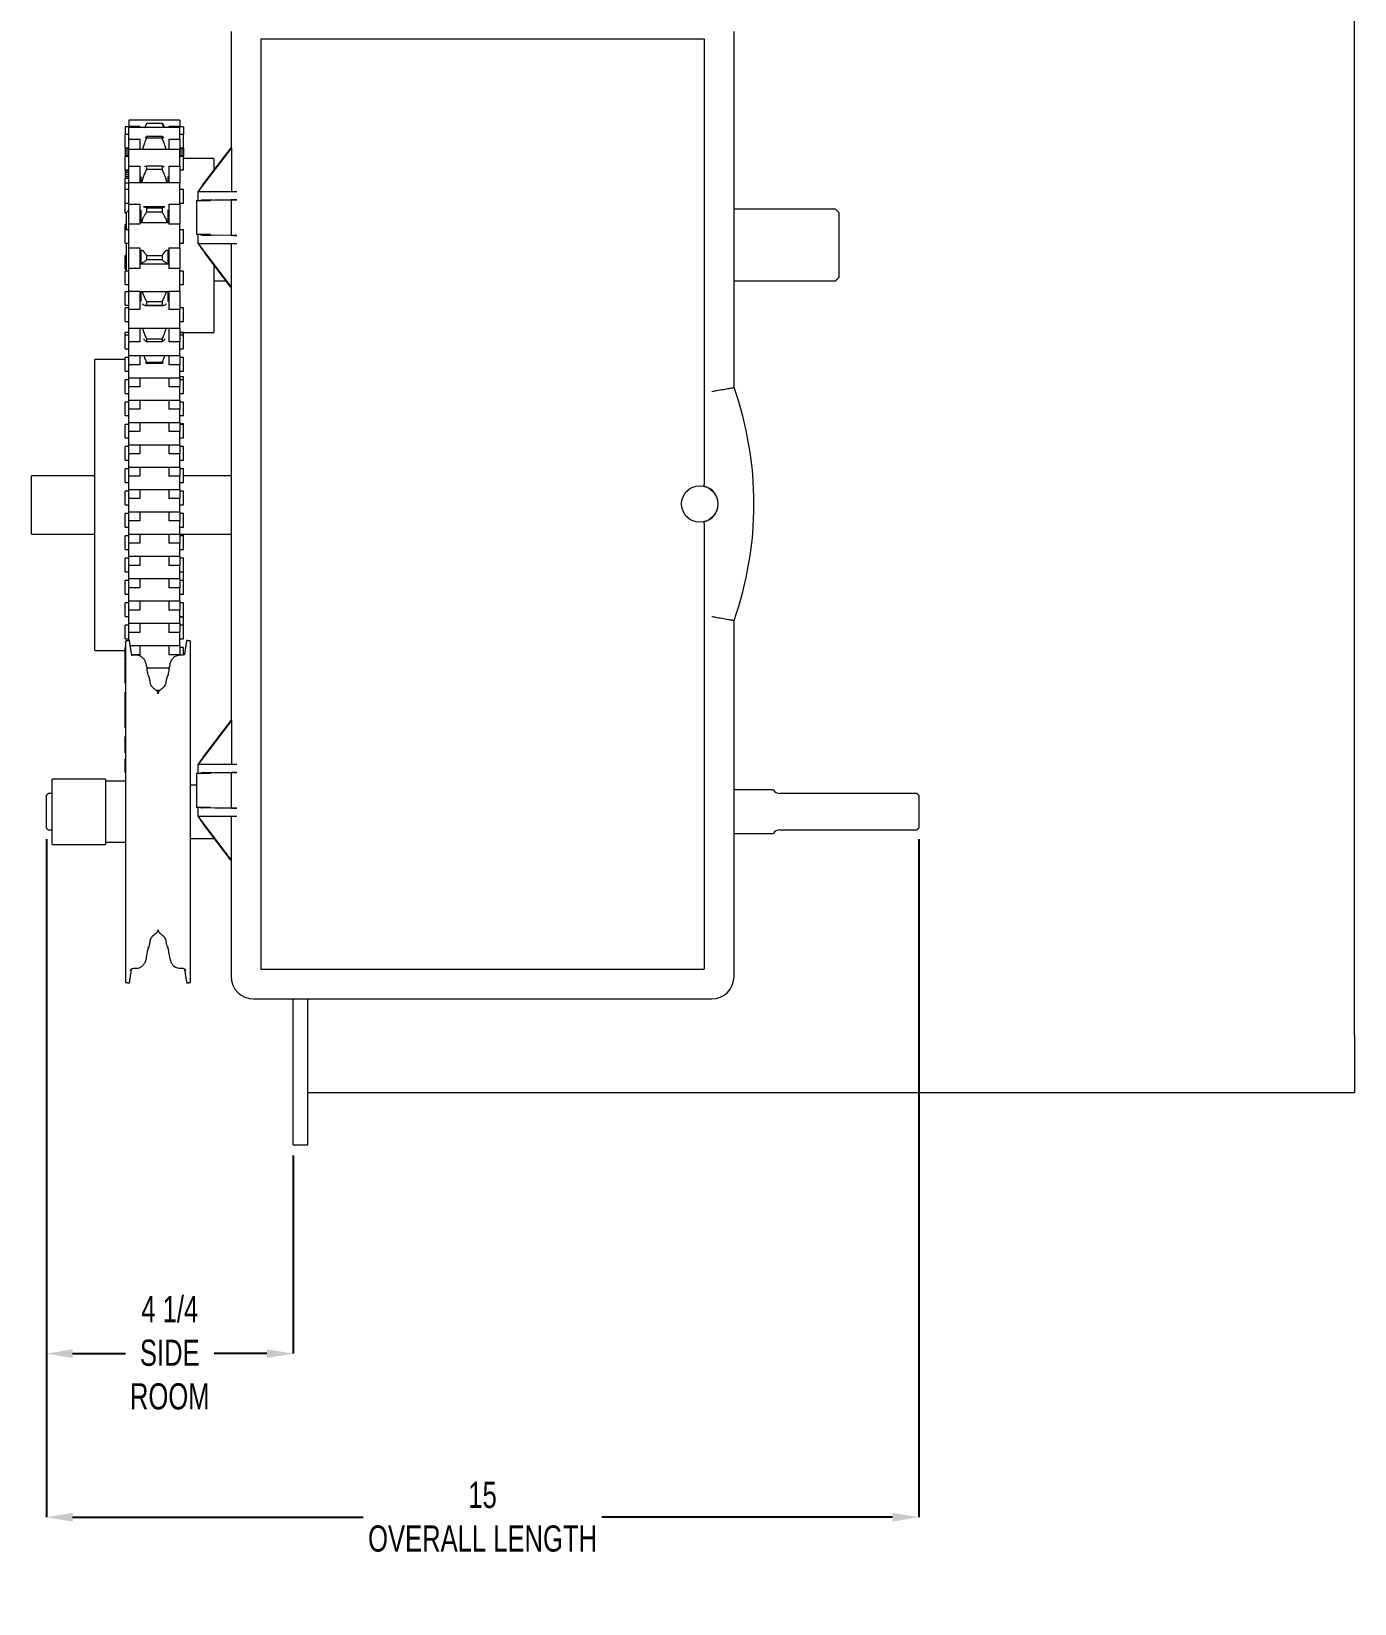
# Model space of a CAD drawing. Header units: inches. Extents: x 1.2 to 26.6, y 5.8 to 19.7.
# Drawn here: x 19.01 to 26.59, y 5.81 to 14.82 of the extents above; entities that cross this region are included whole.
import ezdxf

# ---------------------------------------------------------------- set-up
doc = ezdxf.new("R2010")
doc.units = ezdxf.units.IN
doc.header["$MEASUREMENT"] = 0
doc.header["$PDSIZE"] = -1
doc.layers.add('DIM', color=1, linetype='Continuous')
doc.styles.add('SLDTEXTSTYLE0', font='ARIAL.TTF', dxfattribs={"width": 0.7})
doc.dimstyles.new('SLDDIMSTYLE0', dxfattribs={"dimtxt": 0.15, "dimasz": 0.15, "dimexe": 0, "dimexo": 0.0625, "dimgap": 0.0375, "dimtad": 0, "dimtih": 1, "dimtoh": 1, "dimdec": 3, "dimlfac": 3, "dimrnd": 1e-09, "dimzin": 12, "dimdsep": 46, "dimtxsty": 'SLDTEXTSTYLE0', "dimsah": 1, "dimcen": 0.09, "dimadec": 0, "dimazin": 0, "dimtfac": 1, "dimtdec": 3, "dimtofl": 0, "dimtmove": 0, "dimatfit": 3, "dimfxl": 0, "dimtolj": 1, "dimtzin": 12, "dimarcsym": 0})

# ---------------------------------------------------------------- blocks, each defined once
blk = doc.blocks.new('*D12')
at = {"layer": 'DEFPOINTS', "color": 0}
for p in [(19.0937, 10.252), (24.0937, 10.252), (24.0937, 6.3023)]:
    blk.add_point(p, dxfattribs=at)
at = {"layer": 'DIM', "color": 0, "lineweight": -2}
for p, q in [((19.0937, 10.1895), (19.0937, 6.3023)), ((24.0937, 10.1895), (24.0937, 6.3023)), ((19.2437, 6.3023), (20.9094, 6.3023)), ((23.9437, 6.3023), (22.2779, 6.3023))]:
    blk.add_line(p, q, dxfattribs=at)
at = {"layer": 'DIM', "color": 0}
for points in [[(19.2437, 6.3273), (19.2437, 6.2773), (19.0937, 6.3023)], [(23.9437, 6.3273), (23.9437, 6.2773), (24.0937, 6.3023)]]:
    blk.add_solid(points, dxfattribs=at)
at = {"layer": 'DIM', "color": 0, "insert": (21.5937, 6.5053), "char_height": 0.15, "attachment_point": 2, "style": 'SLDTEXTSTYLE0'}
blk.add_mtext('\\A1;15\\POVERALL LENGTH', dxfattribs=at)
blk = doc.blocks.new('*D13')
at = {"layer": 'DEFPOINTS', "color": 0}
for p in [(19.0937, 10.252), (20.5081, 8.4374), (20.5081, 7.2399)]:
    blk.add_point(p, dxfattribs=at)
at = {"layer": 'DIM', "color": 0, "lineweight": -2}
for p, q in [((19.0937, 10.1895), (19.0937, 7.2399)), ((20.5081, 8.3749), (20.5081, 7.2399)), ((19.2437, 7.2399), (19.5466, 7.2399)), ((20.3581, 7.2399), (20.0552, 7.2399))]:
    blk.add_line(p, q, dxfattribs=at)
at = {"layer": 'DIM', "color": 0}
for points in [[(19.2437, 7.2649), (19.2437, 7.2149), (19.0937, 7.2399)], [(20.3581, 7.2649), (20.3581, 7.2149), (20.5081, 7.2399)]]:
    blk.add_solid(points, dxfattribs=at)
at = {"layer": 'DIM', "color": 0, "insert": (19.8009, 7.5701), "char_height": 0.15, "attachment_point": 2, "style": 'SLDTEXTSTYLE0'}
blk.add_mtext('\\A1;4 1/4\\PSIDE\\PROOM', dxfattribs=at)

msp = doc.modelspace()

# ---------------------------------------------------------------- linework, layer by layer
at = {"color": 7, "linetype": 'Continuous', "lineweight": 15}
for p, q in [((26.591442, 9.070739), (26.591442, 15.104072)), ((20.152586, 14.818422), (20.152586, 14.150514)), ((23.034859, 12.777379), (23.034859, 14.818422)), ((20.322889, 14.776756), (20.322889, 9.443422)), ((20.322889, 14.776756), (22.864556, 14.776756)), ((22.864556, 14.776756), (22.864556, 12.222505)), ((19.545609, 14.2711), (19.545609, 14.227844)), ((19.566275, 14.310267), (19.566275, 14.273228)), ((19.628942, 14.273228), (19.566275, 14.273228)), ((19.566275, 14.267535), (19.566275, 14.273228)), ((19.566275, 14.200398), (19.566275, 14.267535)), ((19.628942, 14.273228), (19.628942, 14.267535)), ((19.667275, 14.293068), (19.667275, 14.290551)), ((19.667275, 14.293068), (19.757609, 14.293068)), ((19.757609, 14.290551), (19.667275, 14.290551)), ((19.757609, 14.293068), (19.757609, 14.290551)), ((19.858275, 14.273228), (19.795609, 14.273228)), ((19.795609, 14.273228), (19.795609, 14.267535)), ((19.858275, 14.310267), (19.858275, 14.273228)), ((19.858275, 14.273228), (19.858275, 14.267535)), ((19.858275, 14.200398), (19.858275, 14.267535)), ((19.878942, 14.2711), (19.878942, 14.227844)), ((19.545609, 14.150369), (19.545609, 14.228369)), ((19.545609, 14.150369), (19.545609, 14.149844)), ((19.545609, 14.150369), (19.545609, 14.140613)), ((19.566275, 14.200398), (19.628942, 14.200398)), ((19.566275, 14.141332), (19.566275, 14.200398)), ((19.628942, 14.200398), (19.628942, 14.141721)), ((19.667275, 14.217773), (19.667275, 14.205805)), ((19.667275, 14.217773), (19.757609, 14.217773)), ((19.757609, 14.205805), (19.667275, 14.205805)), ((19.757609, 14.217773), (19.757609, 14.205805)), ((19.795609, 14.200398), (19.858275, 14.200398)), ((19.795609, 14.200398), (19.795609, 14.141721)), ((19.858275, 14.200398), (19.858275, 14.141332)), ((19.878942, 14.150369), (19.878942, 14.228369)), ((19.878942, 14.150369), (19.878942, 14.149844)), ((19.878942, 14.150369), (19.878942, 14.140613)), ((20.154438, 14.151755), (19.964852, 13.904748)), ((20.000606, 13.952503), (20.153307, 14.151453)), ((20.152751, 14.151453), (20.152984, 14.151755)), ((20.152751, 14.151755), (20.152751, 14.151453)), ((20.154079, 14.151755), (20.152751, 14.151755)), ((20.153307, 14.151453), (20.152751, 14.151453)), ((20.154438, 14.151755), (20.154079, 14.151755)), ((20.154438, 14.151755), (20.154438, 13.901755)), ((19.545609, 14.140613), (19.545609, 14.13903)), ((19.545609, 14.13903), (19.545609, 14.129799)), ((19.545609, 14.129799), (19.545609, 14.128216)), ((19.545609, 14.128216), (19.545609, 14.118985)), ((19.545609, 14.118985), (19.545609, 14.117402)), ((19.545609, 14.117402), (19.545609, 14.108171)), ((19.545609, 14.108171), (19.545609, 14.106588)), ((19.545609, 14.106588), (19.545609, 14.102555)), ((19.545609, 14.024555), (19.545609, 14.102555)), ((19.566275, 14.045566), (19.566275, 14.141721)), ((19.858275, 14.045566), (19.858275, 14.141721)), ((19.878942, 14.140613), (19.878942, 14.13903)), ((19.878942, 14.13903), (19.878942, 14.129799)), ((19.878942, 14.129799), (19.878942, 14.128216)), ((19.878942, 14.128216), (19.878942, 14.118985)), ((19.878942, 14.118985), (19.878942, 14.117402)), ((19.878942, 14.117402), (19.878942, 14.108171)), ((19.878942, 14.108171), (19.878942, 14.106588)), ((19.878942, 14.106588), (19.878942, 14.102555)), ((19.878942, 14.024555), (19.878942, 14.102555)), ((20.052609, 14.090406), (20.052609, 14.020256)), ((19.545609, 14.024555), (19.545609, 14.020076)), ((19.545609, 14.020076), (19.545609, 14.010845)), ((19.545609, 14.010845), (19.545609, 14.009262)), ((19.545609, 14.009262), (19.545609, 14.000031)), ((19.545609, 14.000031), (19.545609, 13.998448)), ((19.545609, 13.998448), (19.545609, 13.989217)), ((19.545609, 13.989217), (19.545609, 13.987634)), ((19.545609, 13.987634), (19.545609, 13.978403)), ((19.545609, 13.978403), (19.545609, 13.976821)), ((19.545609, 13.950322), (19.545609, 13.976821)), ((19.566275, 14.045566), (19.628942, 14.045566)), ((19.566275, 13.950647), (19.566275, 14.045566)), ((19.628942, 14.045566), (19.628942, 13.950647)), ((19.635942, 13.985388), (19.635942, 13.950778)), ((19.667275, 14.047208), (19.667275, 14.02761)), ((19.667275, 14.047208), (19.757609, 14.047208)), ((19.757609, 14.02761), (19.667275, 14.02761)), ((19.757609, 14.047208), (19.757609, 14.02761)), ((19.788942, 13.985388), (19.788942, 13.950778)), ((19.795609, 14.045566), (19.858275, 14.045566)), ((19.795609, 14.045566), (19.795609, 13.950647)), ((19.858275, 14.045566), (19.858275, 13.950647)), ((19.545609, 13.911612), (19.545609, 13.950322)), ((19.545609, 13.833612), (19.545609, 13.911612)), ((19.628942, 13.950647), (19.566275, 13.950647)), ((19.566275, 13.828089), (19.566275, 13.950647)), ((19.858275, 13.950647), (19.795609, 13.950647)), ((19.858275, 13.828089), (19.858275, 13.950647)), ((19.878942, 13.833612), (19.878942, 13.911612)), ((19.962586, 13.901755), (19.962586, 13.847589)), ((19.962586, 13.901755), (19.971297, 13.901755)), ((19.964852, 13.904748), (19.964852, 13.901755)), ((19.971297, 13.901755), (20.185193, 13.901755)), ((19.989608, 13.938532), (20.000448, 13.952503)), ((20.000448, 13.95229), (19.989608, 13.938161)), ((19.989608, 13.938161), (19.989608, 13.938532)), ((20.000448, 13.95229), (20.000606, 13.952503)), ((20.000448, 13.952503), (20.000448, 13.95229)), ((20.000606, 13.952503), (20.000448, 13.952503)), ((19.545609, 13.777526), (19.545609, 13.833612)), ((19.566275, 13.828089), (19.628942, 13.828089)), ((19.566275, 13.713902), (19.566275, 13.828089)), ((19.628942, 13.828089), (19.628942, 13.713902)), ((19.635942, 13.793017), (19.635942, 13.721076)), ((19.667275, 13.807339), (19.667275, 13.783096)), ((19.667275, 13.807339), (19.757609, 13.807339)), ((19.757609, 13.807339), (19.757609, 13.783096)), ((19.788942, 13.794445), (19.788942, 13.721076)), ((19.795609, 13.828089), (19.795609, 13.713902)), ((19.795609, 13.828089), (19.858275, 13.828089)), ((19.858275, 13.828089), (19.858275, 13.713902)), ((20.033573, 13.847589), (19.954253, 13.847589)), ((19.986063, 13.852142), (20.185193, 13.854118)), ((20.152586, 13.852671), (20.058552, 13.851755)), ((20.154079, 13.853417), (20.152586, 13.852671)), ((20.152586, 13.852671), (20.152586, 13.65084)), ((19.545609, 13.681909), (19.545609, 13.712119)), ((19.552609, 13.681909), (19.552609, 13.780322)), ((19.628942, 13.713902), (19.566275, 13.713902)), ((19.566275, 13.578001), (19.566275, 13.713902)), ((19.757609, 13.783096), (19.667275, 13.783096)), ((19.858275, 13.713902), (19.795609, 13.713902)), ((19.858275, 13.578001), (19.858275, 13.713902)), ((23.635942, 13.780322), (23.635942, 13.408322)), ((19.545609, 13.603909), (19.545609, 13.681909)), ((19.878942, 13.603909), (19.878942, 13.681909)), ((19.954253, 13.655922), (20.033573, 13.655922)), ((19.962586, 13.655922), (19.962586, 13.601755)), ((20.185193, 13.649393), (19.986063, 13.651369)), ((20.058552, 13.651755), (20.152586, 13.65084)), ((20.152586, 13.65084), (20.154079, 13.650094)), ((19.545609, 13.456594), (19.545609, 13.534594)), ((19.552609, 13.445169), (19.552609, 13.603909)), ((19.566275, 13.578001), (19.628942, 13.578001)), ((19.566275, 13.460316), (19.566275, 13.578001)), ((19.628942, 13.578001), (19.628942, 13.460316)), ((19.635942, 13.564742), (19.635942, 13.484336)), ((19.667275, 13.534686), (19.667275, 13.509488)), ((19.667275, 13.534686), (19.757609, 13.534686)), ((19.757609, 13.534686), (19.757609, 13.509488)), ((19.788942, 13.564742), (19.788942, 13.484336)), ((19.795609, 13.578001), (19.858275, 13.578001)), ((19.795609, 13.578001), (19.795609, 13.460316)), ((19.858275, 13.578001), (19.858275, 13.460316)), ((19.971297, 13.601755), (19.962586, 13.601755)), ((19.964682, 13.598967), (19.964682, 13.601755)), ((19.964682, 13.598967), (20.152344, 13.351755)), ((20.185193, 13.601755), (19.971297, 13.601755)), ((20.151455, 13.351755), (20.000448, 13.550681)), ((20.154196, 13.351755), (20.154196, 13.601755)), ((19.545609, 13.367169), (19.545609, 13.445169)), ((19.628942, 13.460316), (19.566275, 13.460316)), ((19.566275, 13.329839), (19.566275, 13.460316)), ((19.757609, 13.509488), (19.667275, 13.509488)), ((19.858275, 13.460316), (19.795609, 13.460316)), ((19.858275, 13.329839), (19.858275, 13.460316)), ((19.878942, 13.367169), (19.878942, 13.445169)), ((20.052609, 13.481968), (20.052609, 13.446648)), ((20.052609, 13.446648), (20.052609, 13.093571)), ((20.124044, 13.387865), (20.052609, 13.387865)), ((20.151455, 13.351755), (20.152344, 13.351755)), ((20.154196, 13.351755), (20.152344, 13.351755)), ((20.152586, 13.351755), (20.152586, 10.86718)), ((23.615942, 13.387865), (23.034859, 13.387865)), ((19.545609, 13.248811), (19.545609, 13.326811)), ((19.566275, 13.329839), (19.628942, 13.329839)), ((19.566275, 13.224909), (19.566275, 13.329839)), ((19.628942, 13.329839), (19.628942, 13.224909)), ((19.635942, 13.328003), (19.635942, 13.273253)), ((19.667275, 13.270756), (19.667275, 13.24844)), ((19.667275, 13.270756), (19.757609, 13.270756)), ((19.757609, 13.24844), (19.667275, 13.24844)), ((19.757609, 13.270756), (19.757609, 13.24844)), ((19.788942, 13.328003), (19.788942, 13.273253)), ((19.795609, 13.329839), (19.858275, 13.329839)), ((19.795609, 13.329839), (19.795609, 13.224909)), ((19.858275, 13.329839), (19.858275, 13.224909)), ((19.545609, 13.156086), (19.545609, 13.234086)), ((19.628942, 13.224909), (19.566275, 13.224909)), ((19.566275, 13.116919), (19.566275, 13.224909)), ((19.858275, 13.224909), (19.795609, 13.224909)), ((19.858275, 13.116919), (19.858275, 13.224909)), ((19.878942, 13.156086), (19.878942, 13.234086)), ((19.545609, 13.07781), (19.545609, 13.093288)), ((19.545609, 12.99981), (19.545609, 13.07781)), ((19.566275, 13.04019), (19.566275, 13.117876)), ((19.628942, 13.117876), (19.628942, 13.04019)), ((19.795609, 13.117876), (19.795609, 13.04019)), ((19.858275, 13.117876), (19.858275, 13.04019)), ((19.878942, 13.07781), (19.878942, 13.093288)), ((19.878942, 12.99981), (19.878942, 13.07781)), ((19.628942, 13.04019), (19.566275, 13.04019)), ((19.566275, 12.960643), (19.566275, 13.04019)), ((19.667275, 13.055731), (19.667275, 13.039694)), ((19.667275, 13.055731), (19.757609, 13.055731)), ((19.757609, 13.039694), (19.667275, 13.039694)), ((19.757609, 13.055731), (19.757609, 13.039694)), ((19.858275, 13.04019), (19.795609, 13.04019)), ((19.858275, 12.960643), (19.858275, 13.04019)), ((19.372275, 11.270739), (19.372275, 12.937405)), ((19.545609, 12.871952), (19.545609, 12.949952)), ((19.566275, 12.90836), (19.566275, 12.960643)), ((19.628942, 12.90836), (19.566275, 12.90836)), ((19.566275, 12.832785), (19.566275, 12.90836)), ((19.628942, 12.960643), (19.628942, 12.90836)), ((19.667275, 12.922347), (19.667275, 12.915029)), ((19.667275, 12.922347), (19.757609, 12.922347)), ((19.757609, 12.915029), (19.667275, 12.915029)), ((19.757609, 12.922347), (19.757609, 12.915029)), ((19.795609, 12.960643), (19.795609, 12.90836)), ((19.858275, 12.90836), (19.795609, 12.90836)), ((19.858275, 12.960643), (19.858275, 12.90836)), ((19.858275, 12.832785), (19.858275, 12.90836)), ((19.878942, 12.871952), (19.878942, 12.949952)), ((19.545609, 12.744094), (19.545609, 12.822094)), ((19.566275, 12.780502), (19.566275, 12.832785)), ((19.628942, 12.832785), (19.628942, 12.780502)), ((19.795609, 12.832785), (19.795609, 12.780502)), ((19.858275, 12.832785), (19.858275, 12.780502)), ((19.878942, 12.822094), (19.878942, 12.839103)), ((19.878942, 12.744094), (19.878942, 12.822094)), ((19.628942, 12.780502), (19.566275, 12.780502)), ((19.566275, 12.704927), (19.566275, 12.780502)), ((19.858275, 12.780502), (19.795609, 12.780502)), ((19.858275, 12.704927), (19.858275, 12.780502)), ((19.545609, 12.616236), (19.545609, 12.694236)), ((19.566275, 12.652644), (19.566275, 12.704927)), ((19.628942, 12.652644), (19.566275, 12.652644)), ((19.566275, 12.577069), (19.566275, 12.652644)), ((19.628942, 12.704927), (19.628942, 12.652644)), ((19.795609, 12.704927), (19.795609, 12.652644)), ((19.858275, 12.652644), (19.795609, 12.652644)), ((19.858275, 12.704927), (19.858275, 12.652644)), ((19.858275, 12.577069), (19.858275, 12.652644)), ((19.878942, 12.616236), (19.878942, 12.694236)), ((19.545609, 12.488378), (19.545609, 12.566378)), ((19.566275, 12.524786), (19.566275, 12.577069)), ((19.628942, 12.577069), (19.628942, 12.524786)), ((19.795609, 12.577069), (19.795609, 12.524786)), ((19.858275, 12.577069), (19.858275, 12.524786)), ((19.878942, 12.566378), (19.878942, 12.569783)), ((19.878942, 12.488378), (19.878942, 12.566378)), ((19.545609, 12.36052), (19.545609, 12.43852)), ((19.628942, 12.524786), (19.566275, 12.524786)), ((19.566275, 12.449211), (19.566275, 12.524786)), ((19.566275, 12.396928), (19.566275, 12.449211)), ((19.628942, 12.449211), (19.628942, 12.396928)), ((19.858275, 12.524786), (19.795609, 12.524786)), ((19.795609, 12.449211), (19.795609, 12.396928)), ((19.858275, 12.449211), (19.858275, 12.524786)), ((19.858275, 12.449211), (19.858275, 12.396928)), ((19.878942, 12.36052), (19.878942, 12.43852)), ((19.628942, 12.396928), (19.566275, 12.396928)), ((19.566275, 12.321353), (19.566275, 12.396928)), ((19.858275, 12.396928), (19.795609, 12.396928)), ((19.858275, 12.321353), (19.858275, 12.396928)), ((19.008109, 11.937405), (19.008109, 12.270739)), ((19.545609, 12.232662), (19.545609, 12.310662)), ((19.566275, 12.26907), (19.566275, 12.321353)), ((19.628942, 12.26907), (19.566275, 12.26907)), ((19.566275, 12.193495), (19.566275, 12.26907)), ((19.628942, 12.321353), (19.628942, 12.26907)), ((19.795609, 12.321353), (19.795609, 12.26907)), ((19.858275, 12.26907), (19.795609, 12.26907)), ((19.858275, 12.321353), (19.858275, 12.26907)), ((19.858275, 12.193495), (19.858275, 12.26907)), ((19.878942, 12.232662), (19.878942, 12.310662)), ((19.545609, 12.104804), (19.545609, 12.182804)), ((19.566275, 12.141212), (19.566275, 12.193495)), ((19.628942, 12.193495), (19.628942, 12.141212)), ((19.795609, 12.193495), (19.795609, 12.141212)), ((19.858275, 12.193495), (19.858275, 12.141212)), ((19.878942, 12.104804), (19.878942, 12.182804)), ((19.628942, 12.141212), (19.566275, 12.141212)), ((19.566275, 12.065637), (19.566275, 12.141212)), ((19.858275, 12.141212), (19.795609, 12.141212)), ((19.858275, 12.065637), (19.858275, 12.141212)), ((19.545609, 11.976946), (19.545609, 12.054946)), ((19.566275, 12.013354), (19.566275, 12.065637)), ((19.628942, 12.013354), (19.566275, 12.013354)), ((19.566275, 11.937779), (19.566275, 12.013354)), ((19.628942, 12.065637), (19.628942, 12.013354)), ((19.795609, 12.065637), (19.795609, 12.013354)), ((19.858275, 12.013354), (19.795609, 12.013354)), ((19.858275, 12.065637), (19.858275, 12.013354)), ((19.858275, 11.937779), (19.858275, 12.013354)), ((19.878942, 11.976946), (19.878942, 12.054946)), ((22.864556, 11.997672), (22.864556, 9.443422)), ((19.545609, 11.849088), (19.545609, 11.927088)), ((19.566275, 11.885496), (19.566275, 11.937779)), ((19.628942, 11.937779), (19.628942, 11.885496)), ((19.795609, 11.937779), (19.795609, 11.885496)), ((19.858275, 11.937779), (19.858275, 11.885496)), ((19.878942, 11.931365), (19.878942, 11.937405)), ((19.878942, 11.849088), (19.878942, 11.927088)), ((19.628942, 11.885496), (19.566275, 11.885496)), ((19.566275, 11.809921), (19.566275, 11.885496)), ((19.566275, 11.757638), (19.566275, 11.809921)), ((19.628942, 11.809921), (19.628942, 11.757638)), ((19.858275, 11.885496), (19.795609, 11.885496)), ((19.795609, 11.809921), (19.795609, 11.757638)), ((19.858275, 11.809921), (19.858275, 11.885496)), ((19.858275, 11.809921), (19.858275, 11.757638)), ((19.545609, 11.72123), (19.545609, 11.79923)), ((19.628942, 11.757638), (19.566275, 11.757638)), ((19.566275, 11.682063), (19.566275, 11.757638)), ((19.858275, 11.757638), (19.795609, 11.757638)), ((19.858275, 11.682063), (19.858275, 11.757638)), ((19.878942, 11.72123), (19.878942, 11.79923)), ((19.878942, 11.671372), (19.878942, 11.72123)), ((19.545609, 11.593372), (19.545609, 11.671372)), ((19.566275, 11.62978), (19.566275, 11.682063)), ((19.628942, 11.62978), (19.566275, 11.62978)), ((19.566275, 11.554205), (19.566275, 11.62978)), ((19.628942, 11.682063), (19.628942, 11.62978)), ((19.795609, 11.682063), (19.795609, 11.62978)), ((19.858275, 11.62978), (19.795609, 11.62978)), ((19.858275, 11.682063), (19.858275, 11.62978)), ((19.858275, 11.554205), (19.858275, 11.62978)), ((19.878942, 11.593372), (19.878942, 11.671372)), ((19.545609, 11.465513), (19.545609, 11.543513)), ((19.566275, 11.501922), (19.566275, 11.554205)), ((19.628942, 11.554205), (19.628942, 11.501922)), ((19.795609, 11.554205), (19.795609, 11.501922)), ((19.858275, 11.554205), (19.858275, 11.501922)), ((19.878942, 11.465513), (19.878942, 11.543513)), ((19.628942, 11.501922), (19.566275, 11.501922)), ((19.566275, 11.426347), (19.566275, 11.501922)), ((19.858275, 11.501922), (19.795609, 11.501922)), ((19.858275, 11.426347), (19.858275, 11.501922)), ((19.878942, 11.415655), (19.878942, 11.460514)), ((19.545609, 11.337655), (19.545609, 11.415655)), ((19.566275, 11.374064), (19.566275, 11.426347)), ((19.628942, 11.374064), (19.566275, 11.374064)), ((19.566275, 11.327142), (19.566275, 11.374064)), ((19.628942, 11.426347), (19.628942, 11.374064)), ((19.795609, 11.426347), (19.795609, 11.374064)), ((19.858275, 11.374064), (19.795609, 11.374064)), ((19.858275, 11.426347), (19.858275, 11.374064)), ((19.858275, 11.298489), (19.858275, 11.374064)), ((19.878942, 11.337655), (19.878942, 11.415655)), ((23.034859, 9.401756), (23.034859, 11.442798)), ((19.545609, 11.209797), (19.545609, 11.287797)), ((19.548119, 11.324266), (19.548119, 10.030272)), ((19.628942, 11.298489), (19.628942, 11.246206)), ((19.795609, 11.298489), (19.795609, 11.246206)), ((19.858275, 11.298489), (19.858275, 11.246206)), ((19.878942, 11.244182), (19.878942, 11.287797)), ((19.919253, 9.367711), (19.919253, 11.324266)), ((19.545609, 11.159939), (19.545609, 11.205417)), ((19.628942, 11.246206), (19.583974, 11.246206)), ((19.858275, 11.246206), (19.795609, 11.246206)), ((19.545609, 11.081939), (19.545609, 11.159939)), ((19.795609, 11.170631), (19.795609, 11.158616)), ((19.545609, 10.954081), (19.545609, 11.032081)), ((19.545609, 10.904223), (19.545609, 10.954081)), ((19.545609, 10.826223), (19.545609, 10.904223)), ((20.154438, 10.868422), (19.964852, 10.621415)), ((20.000606, 10.669169), (20.153307, 10.868119)), ((20.152751, 10.868119), (20.152984, 10.868422)), ((20.152751, 10.868422), (20.152751, 10.868119)), ((20.154079, 10.868422), (20.152751, 10.868422)), ((20.153307, 10.868119), (20.152751, 10.868119)), ((20.154438, 10.868422), (20.154079, 10.868422)), ((20.154438, 10.868422), (20.154438, 10.618422)), ((19.545609, 10.698365), (19.545609, 10.776365)), ((19.545609, 10.683492), (19.545609, 10.698365)), ((19.545609, 10.570507), (19.545609, 10.648507)), ((19.989608, 10.655198), (20.000448, 10.669169)), ((20.000448, 10.668956), (19.989608, 10.654827)), ((19.989608, 10.654827), (19.989608, 10.655198)), ((20.000448, 10.668956), (20.000606, 10.669169)), ((20.000448, 10.669169), (20.000448, 10.668956)), ((20.000606, 10.669169), (20.000448, 10.669169)), ((20.033573, 10.564255), (19.954253, 10.564255)), ((19.960353, 10.564589), (19.960353, 10.564255)), ((19.962586, 10.618422), (19.962586, 10.564255)), ((19.962586, 10.618422), (19.971297, 10.618422)), ((19.964852, 10.621415), (19.964852, 10.618422)), ((19.971297, 10.618422), (20.185193, 10.618422)), ((19.986063, 10.568809), (20.185193, 10.570785)), ((20.152586, 10.569337), (20.058552, 10.568422)), ((20.154079, 10.570083), (20.152586, 10.569337)), ((20.152586, 10.569337), (20.152586, 10.367507)), ((19.127019, 10.158489), (19.127019, 10.533489)), ((19.433019, 10.533489), (19.433019, 10.158489)), ((19.093686, 10.251989), (19.093686, 10.439989)), ((19.954253, 10.372589), (20.033573, 10.372589)), ((19.962586, 10.372589), (19.962586, 10.318422)), ((20.185193, 10.366059), (19.986063, 10.368035)), ((20.058552, 10.368422), (20.152586, 10.367507)), ((20.152586, 10.367507), (20.154079, 10.366761)), ((24.093686, 10.439989), (24.093686, 10.251989)), ((19.971297, 10.318422), (19.962586, 10.318422)), ((19.964682, 10.315634), (19.964682, 10.318422)), ((19.964682, 10.315634), (20.152344, 10.068422)), ((20.185193, 10.318422), (19.971297, 10.318422)), ((20.000448, 10.267347), (19.989499, 10.281771)), ((20.154196, 10.068422), (20.154196, 10.318422)), ((20.151455, 10.068422), (20.000448, 10.267347)), ((19.548119, 10.030272), (19.548119, 9.367711)), ((20.151455, 10.068422), (20.152344, 10.068422)), ((20.154196, 10.068422), (20.152344, 10.068422)), ((20.152586, 10.068422), (20.152586, 9.401756)), ((20.322889, 9.443422), (22.864556, 9.443422)), ((20.281222, 9.273119), (22.906223, 9.273119)), ((20.508109, 8.437406), (20.508109, 9.273119)), ((20.591442, 8.437406), (20.591442, 9.273119)), ((26.591442, 9.064341), (26.591442, 9.070739)), ((26.591442, 9.064341), (26.591442, 8.737418)), ((20.508109, 8.437406), (20.591442, 8.437406))]:
    msp.add_line(p, q, dxfattribs=at)
msp.add_circle((22.838726, 12.110089), 0.104167, dxfattribs=at)
for centre, radius, start, end in [((21.145604, 12.110089), 2.003636, 340.5466288, 19.4533712), ((22.838726, 12.110089), 0.105013, 282.5866872, 77.4133128), ((19.711118, 11.079983), 0.020833, 189, 228.3263491), ((19.712853, 11.022655), 0.020833, 0, 48.3263491), ((19.754519, 11.022655), 0.020833, 131.6736509, 180), ((19.756254, 11.079983), 0.020833, 311.6736509, 351), ((23.296437, 10.491655), 0.041667, 210, 270), ((23.296437, 10.200322), 0.041667, 90, 150), ((19.712853, 9.669322), 0.020833, 311.6736509, 0), ((19.754519, 9.669322), 0.020833, 180, 228.3263491), ((19.711118, 9.611995), 0.020833, 131.6736509, 171), ((19.756254, 9.611995), 0.020833, 9, 48.3263491), ((20.281222, 9.401755), 0.128636, 180, 270), ((22.906222, 9.401755), 0.128636, 270, 360)]:
    msp.add_arc(centre, radius, start, end, dxfattribs=at)
for centre, major_axis, ratio, start_param, end_param in [((20.002586, 13.954497), (0.041664, 0.055393), 0.00838454, 1.86945715, 2.69249085), ((20.002586, 13.851755), (0.047333, 0), 0.00872687, 0.00104473, 1.92738342), ((20.27906, 13.853398), (0.125, 0), 0.00872687, 2.42026805, 3.12413936), ((20.002586, 13.651756), (0.047333, 0), 0.00872687, 4.35580189, 6.28214058), ((20.27906, 13.650113), (0.125, 0), 0.00872687, 3.15904595, 3.86291725), ((20.002586, 13.54845), (-0.041664, 0.055986), 0.0083594, 0.43949511, 1.2625288), ((20.002586, 10.671164), (0.041664, 0.055393), 0.00838454, 1.86945715, 2.69249085), ((20.002586, 10.568422), (0.047333, 0), 0.00872687, 0.00104473, 1.92738342), ((20.27906, 10.570064), (0.125, 0), 0.00872687, 2.42026805, 3.12413936), ((20.27906, 10.36678), (0.125, 0), 0.00872687, 3.15904595, 3.86291725), ((20.002586, 10.265117), (-0.041664, 0.055986), 0.0083594, 0.43949511, 1.2625288)]:
    msp.add_ellipse(centre, major_axis=major_axis, ratio=ratio, start_param=start_param, end_param=end_param, dxfattribs=at)
for points in [[(19.566275, 14.2711), (19.545609, 14.2711)], [(19.858275, 14.310267), (19.566275, 14.310267)], [(19.858275, 14.267535), (19.566275, 14.267535)], [(19.667275, 14.290551), (19.657081, 14.267535)], [(19.878942, 14.2711), (19.858275, 14.2711)], [(19.566275, 14.228369), (19.545609, 14.228369)], [(19.545609, 14.150369), (19.566275, 14.150369)], [(19.545609, 14.149844), (19.566275, 14.149844)], [(19.648344, 14.156007), (19.644355, 14.141721)], [(19.757609, 14.217773), (19.764505, 14.209448)], [(19.780529, 14.141721), (19.77654, 14.156007)], [(19.878942, 14.228369), (19.858275, 14.228369)], [(19.858275, 14.150369), (19.878942, 14.150369)], [(19.858275, 14.149844), (19.878942, 14.149844)], [(19.545609, 14.13903), (19.566275, 14.13903)], [(19.545609, 14.128216), (19.566275, 14.128216)], [(19.545609, 14.117402), (19.566275, 14.117402)], [(19.545609, 14.106588), (19.566275, 14.106588)], [(19.566275, 14.102555), (19.545609, 14.102555)], [(19.858275, 14.141721), (19.566275, 14.141721)], [(19.858275, 14.13903), (19.878942, 14.13903)], [(19.858275, 14.128216), (19.878942, 14.128216)], [(19.858275, 14.117402), (19.878942, 14.117402)], [(19.858275, 14.106588), (19.878942, 14.106588)], [(19.878942, 14.102555), (19.858275, 14.102555)], [(20.052609, 14.090406), (19.878942, 14.090406)], [(19.545609, 14.024555), (19.566275, 14.024555)], [(19.545609, 14.020076), (19.566275, 14.020076)], [(19.545609, 14.009262), (19.566275, 14.009262)], [(19.545609, 13.998448), (19.566275, 13.998448)], [(19.545609, 13.987634), (19.566275, 13.987634)], [(19.545609, 13.976821), (19.566275, 13.976821)], [(19.628942, 13.985388), (19.636036, 13.985388)], [(19.628942, 13.98091), (19.635942, 13.98091)], [(19.628942, 13.970096), (19.635942, 13.970096)], [(19.643516, 13.968808), (19.640638, 13.950778)], [(19.648344, 13.982986), (19.643516, 13.968808)], [(19.781368, 13.968808), (19.77654, 13.982986)], [(19.784246, 13.950778), (19.781368, 13.968808)], [(19.788848, 13.985388), (19.795609, 13.985388)], [(19.858275, 14.024555), (19.878942, 14.024555)], [(19.545609, 13.950322), (19.566275, 13.950322)], [(19.566275, 13.911612), (19.545609, 13.911612)], [(19.628942, 13.959282), (19.635942, 13.959282)], [(19.795609, 13.950778), (19.628942, 13.950778)], [(19.878942, 13.911612), (19.858275, 13.911612)], [(19.545609, 13.833612), (19.566275, 13.833612)], [(19.566275, 13.793989), (19.552609, 13.780322)], [(19.628942, 13.794445), (19.637881, 13.794445)], [(19.77357, 13.813932), (19.651288, 13.813932)], [(19.787003, 13.794445), (19.795609, 13.794445)], [(19.858275, 13.833612), (19.878942, 13.833612)], [(19.954253, 13.847589), (19.954253, 13.655922)], [(23.615942, 13.800322), (23.034859, 13.800322)], [(23.635942, 13.780322), (23.615942, 13.800322)], [(19.545609, 13.777526), (19.552609, 13.777526)], [(19.552609, 13.712119), (19.545609, 13.712119)], [(19.795609, 13.721076), (19.628942, 13.721076)], [(19.643516, 13.741535), (19.638844, 13.721076)], [(19.648344, 13.750439), (19.643516, 13.741535)], [(19.781368, 13.741535), (19.77654, 13.750439)], [(19.78604, 13.721076), (19.781368, 13.741535)], [(19.566275, 13.681909), (19.545609, 13.681909)], [(19.878942, 13.681909), (19.858275, 13.681909)], [(19.545609, 13.603909), (19.566275, 13.603909)], [(19.552609, 13.534594), (19.545609, 13.534594)], [(19.628942, 13.564742), (19.642996, 13.564742)], [(19.643848, 13.564818), (19.648344, 13.559467)], [(19.77654, 13.559467), (19.781036, 13.564818)], [(19.781888, 13.564742), (19.795609, 13.564742)], [(19.858275, 13.603909), (19.878942, 13.603909)], [(19.545609, 13.456594), (19.552609, 13.456594)], [(19.566275, 13.445169), (19.545609, 13.445169)], [(19.795609, 13.484336), (19.628942, 13.484336)], [(19.643516, 13.491494), (19.639594, 13.484336)], [(19.648344, 13.49377), (19.643516, 13.491494)], [(19.781368, 13.491494), (19.77654, 13.49377)], [(19.78529, 13.484336), (19.781368, 13.491494)], [(19.878942, 13.445169), (19.858275, 13.445169)], [(19.545609, 13.367169), (19.566275, 13.367169)], [(19.858275, 13.367169), (19.878942, 13.367169)], [(23.635942, 13.408322), (23.615942, 13.387865)], [(19.566275, 13.326811), (19.545609, 13.326811)], [(19.545609, 13.248811), (19.566275, 13.248811)], [(19.628942, 13.328003), (19.795609, 13.328003)], [(19.636487, 13.273253), (19.628942, 13.273253)], [(19.64242, 13.328003), (19.643516, 13.322043)], [(19.643516, 13.322043), (19.648344, 13.310239)], [(19.648344, 13.252054), (19.645276, 13.25504)], [(19.660892, 13.247496), (19.764031, 13.247496)], [(19.77654, 13.310239), (19.781368, 13.322043)], [(19.779744, 13.25503), (19.77654, 13.252054)], [(19.781368, 13.322043), (19.782464, 13.328003)], [(19.795609, 13.273253), (19.788397, 13.273253)], [(19.566275, 13.234086), (19.545609, 13.234086)], [(19.878942, 13.234086), (19.858275, 13.234086)], [(19.545609, 13.156086), (19.566275, 13.156086)], [(19.566275, 13.093288), (19.545609, 13.093288)], [(19.566275, 13.07781), (19.545609, 13.07781)], [(19.566275, 13.116919), (19.858275, 13.116919)], [(19.644432, 13.116919), (19.648344, 13.103904)], [(19.77654, 13.103904), (19.780452, 13.116919)], [(19.858275, 13.156086), (19.878942, 13.156086)], [(19.858275, 13.093571), (20.052609, 13.093571)], [(19.878942, 13.093288), (19.858275, 13.093288)], [(19.878942, 13.07781), (19.858275, 13.07781)], [(19.545609, 12.99981), (19.566275, 12.99981)], [(19.858275, 12.99981), (19.878942, 12.99981)], [(19.545609, 12.937405), (19.372275, 12.937405)], [(19.566275, 12.949952), (19.545609, 12.949952)], [(19.566275, 12.960643), (19.858275, 12.960643)], [(19.667275, 12.915029), (19.662067, 12.923096)], [(19.878942, 12.949952), (19.858275, 12.949952)], [(19.545609, 12.871952), (19.566275, 12.871952)], [(19.566275, 12.822094), (19.545609, 12.822094)], [(19.566275, 12.832785), (19.858275, 12.832785)], [(19.858275, 12.871952), (19.878942, 12.871952)], [(19.878942, 12.839103), (19.858275, 12.839103)], [(19.878942, 12.822094), (19.858275, 12.822094)], [(19.545609, 12.744094), (19.566275, 12.744094)], [(19.858275, 12.744094), (19.878942, 12.744094)], [(19.566275, 12.694236), (19.545609, 12.694236)], [(19.545609, 12.616236), (19.566275, 12.616236)], [(19.566275, 12.704927), (19.858275, 12.704927)], [(19.878942, 12.694236), (19.858275, 12.694236)], [(19.858275, 12.616236), (19.878942, 12.616236)], [(19.566275, 12.566378), (19.545609, 12.566378)], [(19.566275, 12.577069), (19.858275, 12.577069)], [(19.878942, 12.569783), (19.858275, 12.569783)], [(19.878942, 12.566378), (19.858275, 12.566378)], [(19.545609, 12.488378), (19.566275, 12.488378)], [(19.566275, 12.43852), (19.545609, 12.43852)], [(19.566275, 12.449211), (19.858275, 12.449211)], [(19.858275, 12.488378), (19.878942, 12.488378)], [(19.878942, 12.43852), (19.858275, 12.43852)], [(19.545609, 12.36052), (19.566275, 12.36052)], [(19.858275, 12.36052), (19.878942, 12.36052)], [(19.372275, 12.270739), (19.008109, 12.270739)], [(19.566275, 12.310662), (19.545609, 12.310662)], [(19.566275, 12.321353), (19.858275, 12.321353)], [(19.878942, 12.310662), (19.858275, 12.310662)], [(20.152586, 12.270739), (19.878942, 12.270739)], [(19.545609, 12.232662), (19.566275, 12.232662)], [(19.566275, 12.182804), (19.545609, 12.182804)], [(19.566275, 12.193495), (19.858275, 12.193495)], [(19.858275, 12.232662), (19.878942, 12.232662)], [(19.878942, 12.182804), (19.858275, 12.182804)], [(22.864556, 12.222505), (22.864519, 12.222171)], [(19.545609, 12.104804), (19.566275, 12.104804)], [(19.858275, 12.104804), (19.878942, 12.104804)], [(19.566275, 12.054946), (19.545609, 12.054946)], [(19.566275, 12.065637), (19.858275, 12.065637)], [(19.878942, 12.054946), (19.858275, 12.054946)], [(22.864519, 11.998007), (22.864556, 11.997672)], [(19.008109, 11.937405), (19.372275, 11.937405)], [(19.545609, 11.976946), (19.566275, 11.976946)], [(19.566275, 11.927088), (19.545609, 11.927088)], [(19.566275, 11.937779), (19.858275, 11.937779)], [(19.858275, 11.976946), (19.878942, 11.976946)], [(19.858275, 11.937405), (20.152586, 11.937405)], [(19.858275, 11.931365), (19.878942, 11.931365)], [(19.878942, 11.927088), (19.858275, 11.927088)], [(19.545609, 11.849088), (19.566275, 11.849088)], [(19.566275, 11.809921), (19.858275, 11.809921)], [(19.858275, 11.849088), (19.878942, 11.849088)], [(19.566275, 11.79923), (19.545609, 11.79923)], [(19.545609, 11.72123), (19.566275, 11.72123)], [(19.878942, 11.79923), (19.858275, 11.79923)], [(19.858275, 11.72123), (19.878942, 11.72123)], [(19.566275, 11.671372), (19.545609, 11.671372)], [(19.566275, 11.682063), (19.858275, 11.682063)], [(19.878942, 11.671372), (19.858275, 11.671372)], [(19.545609, 11.593372), (19.566275, 11.593372)], [(19.566275, 11.543513), (19.545609, 11.543513)], [(19.566275, 11.554205), (19.858275, 11.554205)], [(19.858275, 11.593372), (19.878942, 11.593372)], [(19.878942, 11.543513), (19.858275, 11.543513)], [(19.545609, 11.465513), (19.566275, 11.465513)], [(19.858275, 11.465513), (19.878942, 11.465513)], [(19.878942, 11.460514), (19.858275, 11.460514)], [(19.566275, 11.415655), (19.545609, 11.415655)], [(19.566275, 11.426347), (19.858275, 11.426347)], [(19.878942, 11.415655), (19.858275, 11.415655)], [(23.034859, 11.442798), (23.033366, 11.443054)], [(19.372275, 11.270739), (19.545609, 11.270739)], [(19.545609, 11.337655), (19.566275, 11.337655)], [(19.548119, 11.287797), (19.545609, 11.287797)], [(19.569519, 11.327655), (19.548119, 11.324266)], [(19.583605, 11.238721), (19.569519, 11.327655)], [(19.574139, 11.298489), (19.858275, 11.298489)], [(19.858275, 11.337655), (19.878942, 11.337655)], [(19.878942, 11.287797), (19.858275, 11.287797)], [(19.897853, 11.327655), (19.885157, 11.247498)], [(19.919253, 11.324266), (19.897853, 11.327655)], [(19.545609, 11.209797), (19.548119, 11.209797)], [(19.548119, 11.205417), (19.545609, 11.205417)], [(19.608843, 11.24313), (19.594898, 11.24313)], [(19.668556, 11.177127), (19.66998, 11.168981)], [(19.797393, 11.168956), (19.798759, 11.176423)], [(19.87249, 11.24313), (19.858529, 11.24313)], [(19.548119, 11.159939), (19.545609, 11.159939)], [(19.669605, 11.170631), (19.797767, 11.170631)], [(19.690541, 11.076724), (19.685795, 11.106687)], [(19.78158, 11.106707), (19.776831, 11.076724)], [(19.545609, 11.081939), (19.548119, 11.081939)], [(19.548119, 11.032081), (19.545609, 11.032081)], [(19.726704, 11.038217), (19.697266, 11.064422)], [(19.721586, 11.042773), (19.745786, 11.042773)], [(19.770106, 11.064422), (19.740668, 11.038217)], [(19.545609, 10.954081), (19.548119, 10.954081)], [(19.548119, 10.904223), (19.545609, 10.904223)], [(19.545609, 10.826223), (19.548119, 10.826223)], [(19.548119, 10.776365), (19.545609, 10.776365)], [(19.545609, 10.698365), (19.548119, 10.698365)], [(19.545609, 10.683492), (19.548119, 10.683492)], [(19.548119, 10.648507), (19.545609, 10.648507)], [(19.954253, 10.564255), (19.954253, 10.372589)], [(19.433019, 10.533489), (19.127019, 10.533489)], [(19.548119, 10.520489), (19.433019, 10.520489)], [(19.919253, 10.500256), (19.954253, 10.500256)], [(23.260353, 10.470822), (23.034859, 10.470822)], [(19.103686, 10.449989), (19.093686, 10.439989)], [(19.127019, 10.449989), (19.103686, 10.449989)], [(24.083686, 10.449989), (23.296437, 10.449989)], [(24.093686, 10.439989), (24.083686, 10.449989)], [(19.093686, 10.251989), (19.103686, 10.241989)], [(19.103686, 10.241989), (19.127019, 10.241989)], [(19.919253, 10.191722), (20.057857, 10.191722)], [(23.034859, 10.221156), (23.260353, 10.221156)], [(23.296437, 10.241989), (24.083686, 10.241989)], [(24.083686, 10.241989), (24.093686, 10.251989)], [(19.127019, 10.158489), (19.433019, 10.158489)], [(19.433019, 10.171489), (19.548119, 10.171489)], [(19.697266, 9.627556), (19.726704, 9.653761)], [(19.740668, 9.653761), (19.770106, 9.627556)], [(19.685795, 9.585291), (19.690541, 9.615254)], [(19.776831, 9.615254), (19.78158, 9.58527)], [(19.668613, 9.515555), (19.670078, 9.524109)], [(19.797294, 9.524109), (19.798759, 9.515555)], [(19.569519, 9.364322), (19.582182, 9.444272)], [(19.594898, 9.448848), (19.608843, 9.448848)], [(19.858529, 9.448848), (19.87249, 9.448848)], [(19.885174, 9.444374), (19.897853, 9.364322)], [(19.548119, 9.367711), (19.569519, 9.364322)], [(19.897853, 9.364322), (19.919253, 9.367711)], [(20.591442, 8.737418), (26.591442, 8.737418)]]:
    msp.add_open_spline(points, degree=1, dxfattribs=at)
for points, knots in [([(19.757609, 14.293068), (19.761488, 14.286166), (19.765905, 14.278309), (19.76944, 14.268703), (19.769869, 14.267535)], [0, 0, 0, 0, 0.87839488, 1, 1, 1, 1]), ([(19.767831, 14.267535), (19.765114, 14.274072), (19.761816, 14.282007), (19.758239, 14.289271), (19.757609, 14.290551)], [0, 0, 0, 0, 0.82375875, 1, 1, 1, 1]), ([(19.667275, 14.205805), (19.663483, 14.196859), (19.656476, 14.180331), (19.650901, 14.163656), (19.648344, 14.156007)], [0, 0, 0, 0, 0.54129772, 1, 1, 1, 1]), ([(19.660504, 14.208997), (19.6621, 14.211384), (19.66428, 14.214641), (19.666643, 14.217112), (19.667275, 14.217773)], [0, 0, 0, 0, 0.7326284, 1, 1, 1, 1]), ([(19.77654, 14.156007), (19.774035, 14.163478), (19.768947, 14.178656), (19.762124, 14.195363), (19.758232, 14.204363), (19.757609, 14.205805)], [0, 0, 0, 0, 0.44879405, 0.91172944, 1, 1, 1, 1]), ([(19.667275, 14.02761), (19.66371, 14.01962), (19.656697, 14.003901), (19.651097, 13.989879), (19.648344, 13.982986)], [0, 0, 0, 0, 0.50836975, 1, 1, 1, 1]), ([(19.655949, 14.042149), (19.656015, 14.04222), (19.658758, 14.045152), (19.662789, 14.046291), (19.666665, 14.047083), (19.667275, 14.047208)], [0, 0, 0, 0, 0.0203602, 0.84578946, 1, 1, 1, 1]), ([(19.757609, 14.047208), (19.761269, 14.046519), (19.765313, 14.045759), (19.768564, 14.042301), (19.768873, 14.041973)], [0, 0, 0, 0, 0.904990454, 1, 1, 1, 1]), ([(19.77654, 13.982986), (19.774031, 13.98928), (19.768932, 14.002066), (19.762107, 14.017563), (19.75822, 14.026244), (19.757609, 14.02761)], [0, 0, 0, 0, 0.44958104, 0.91337671, 1, 1, 1, 1]), ([(19.651288, 13.813461), (19.652863, 13.813493), (19.657047, 13.813578), (19.66278, 13.810508), (19.666664, 13.80777), (19.667275, 13.807339)], [0, 0, 0, 0, 0.33713021, 0.89567885, 1, 1, 1, 1]), ([(19.757609, 13.807339), (19.761199, 13.809686), (19.767062, 13.813519), (19.771752, 13.813427), (19.77357, 13.813392)], [0, 0, 0, 0, 0.6123317, 1, 1, 1, 1]), ([(19.986063, 13.852142), (19.983501, 13.851643), (19.978453, 13.850658), (19.973692, 13.847725), (19.971328, 13.846379), (19.971297, 13.846361)], [0, 0, 0, 0, 0.50440219, 0.99361695, 1, 1, 1, 1]), ([(19.667275, 13.783096), (19.66371, 13.776726), (19.656697, 13.764194), (19.651097, 13.754973), (19.648344, 13.750439)], [0, 0, 0, 0, 0.50837096, 1, 1, 1, 1]), ([(19.77654, 13.750439), (19.774031, 13.754584), (19.768933, 13.763006), (19.762107, 13.774933), (19.75822, 13.781986), (19.757609, 13.783096)], [0, 0, 0, 0, 0.4495739, 0.91335805, 1, 1, 1, 1]), ([(19.971297, 13.65715), (19.971328, 13.657132), (19.972209, 13.65663), (19.974718, 13.655221), (19.979499, 13.652569), (19.983646, 13.651811), (19.986063, 13.651369)], [0, 0, 0, 0, 0.00638306, 0.18464184, 0.52477829, 1, 1, 1, 1]), ([(19.648344, 13.559467), (19.650849, 13.556644), (19.655937, 13.550908), (19.66276, 13.541461), (19.666652, 13.535621), (19.667275, 13.534686)], [0, 0, 0, 0, 0.44879381, 0.91173122, 1, 1, 1, 1]), ([(19.757609, 13.534686), (19.761401, 13.540197), (19.768408, 13.55038), (19.773983, 13.556609), (19.77654, 13.559467)], [0, 0, 0, 0, 0.54129481, 1, 1, 1, 1]), ([(19.667275, 13.509488), (19.663379, 13.505384), (19.656376, 13.498007), (19.650812, 13.495072), (19.648344, 13.49377)], [0, 0, 0, 0, 0.55637768, 1, 1, 1, 1]), ([(19.77654, 13.49377), (19.774038, 13.495131), (19.768954, 13.497896), (19.762131, 13.504426), (19.758237, 13.508784), (19.757609, 13.509488)], [0, 0, 0, 0, 0.44842304, 0.91094867, 1, 1, 1, 1]), ([(19.648344, 13.310239), (19.650846, 13.304916), (19.65593, 13.294103), (19.662752, 13.280104), (19.666647, 13.272056), (19.667275, 13.270756)], [0, 0, 0, 0, 0.44842135, 0.91094941, 1, 1, 1, 1]), ([(19.667275, 13.24844), (19.663483, 13.247812), (19.656476, 13.246653), (19.650901, 13.250355), (19.648344, 13.252054)], [0, 0, 0, 0, 0.54129633, 1, 1, 1, 1]), ([(19.757609, 13.270756), (19.761505, 13.278769), (19.768508, 13.29317), (19.774072, 13.304993), (19.77654, 13.310239)], [0, 0, 0, 0, 0.55637437, 1, 1, 1, 1]), ([(19.77654, 13.252054), (19.774035, 13.250434), (19.768947, 13.247143), (19.762124, 13.247295), (19.758232, 13.248282), (19.757609, 13.24844)], [0, 0, 0, 0, 0.44879236, 0.91173001, 1, 1, 1, 1]), ([(19.648344, 13.103904), (19.650853, 13.096872), (19.655951, 13.082585), (19.662777, 13.066159), (19.666663, 13.05715), (19.667275, 13.055731)], [0, 0, 0, 0, 0.44957392, 0.91335938, 1, 1, 1, 1]), ([(19.757609, 13.055731), (19.761174, 13.064087), (19.768187, 13.080524), (19.773787, 13.096198), (19.77654, 13.103904)], [0, 0, 0, 0, 0.50837049, 1, 1, 1, 1]), ([(19.667275, 13.039694), (19.663717, 13.042338), (19.658142, 13.04648), (19.653414, 13.053508), (19.651705, 13.05605)], [0, 0, 0, 0, 0.63835632, 1, 1, 1, 1]), ([(19.773179, 13.05605), (19.771723, 13.053884), (19.767521, 13.047634), (19.762108, 13.042617), (19.75822, 13.040091), (19.757609, 13.039694)], [0, 0, 0, 0, 0.308802114, 0.891220726, 1, 1, 1, 1]), ([(19.652185, 12.960643), (19.653473, 12.956763), (19.657379, 12.944999), (19.662781, 12.93232), (19.666664, 12.923703), (19.667275, 12.922347)], [0, 0, 0, 0, 0.29315926, 0.88875677, 1, 1, 1, 1]), ([(19.757609, 12.922347), (19.761208, 12.930426), (19.76672, 12.942795), (19.771132, 12.956047), (19.772663, 12.960643)], [0, 0, 0, 0, 0.65312624, 1, 1, 1, 1]), ([(19.762704, 12.923457), (19.761636, 12.921471), (19.759999, 12.918428), (19.758225, 12.915905), (19.757609, 12.915029)], [0, 0, 0, 0, 0.65268731, 1, 1, 1, 1]), ([(22.908385, 12.755336), (22.908529, 12.755361), (22.917584, 12.756967), (22.940586, 12.761028), (22.975251, 12.767092), (23.006849, 12.772566), (23.028575, 12.776302), (23.031769, 12.776849), (23.033366, 12.777123)], [0, 0, 0, 0, 0.00224265, 0.14161884, 0.3591368, 0.5736729, 0.78681143, 1, 1, 1, 1]), ([(22.86161, 12.212578), (22.861614, 12.212579), (22.861668, 12.212583), (22.861852, 12.212785), (22.862293, 12.213828), (22.862977, 12.216007), (22.863757, 12.218893), (22.864265, 12.221078), (22.864519, 12.222171)], [0, 0, 0, 0, 0.01165237, 0.13372146, 0.35088509, 0.56740811, 0.78370195, 1, 1, 1, 1]), ([(22.864519, 11.998007), (22.864265, 11.999099), (22.863757, 12.001285), (22.862977, 12.004171), (22.862293, 12.00635), (22.861852, 12.007392), (22.861668, 12.007594), (22.861614, 12.007599), (22.86161, 12.007599)], [0, 0, 0, 0, 0.21629809, 0.43259163, 0.64911494, 0.86627848, 0.98834762, 1, 1, 1, 1]), ([(22.908385, 11.464842), (22.908529, 11.464816), (22.917584, 11.463211), (22.940586, 11.459149), (22.975251, 11.453086), (23.006849, 11.447612), (23.028575, 11.443875), (23.031769, 11.443328), (23.033366, 11.443054)], [0, 0, 0, 0, 0.00224265, 0.14161884, 0.35913677, 0.5736729, 0.78681143, 1, 1, 1, 1]), ([(19.594966, 11.243418), (19.593146, 11.243428), (19.589311, 11.243449), (19.584879, 11.245355), (19.582803, 11.247101), (19.582197, 11.247611)], [0, 0, 0, 0, 0.39029371, 0.82222972, 1, 1, 1, 1]), ([(19.668556, 11.177127), (19.667997, 11.180345), (19.666577, 11.188533), (19.662991, 11.20195), (19.656211, 11.216533), (19.646188, 11.228845), (19.634308, 11.237193), (19.62176, 11.242213), (19.613249, 11.242761), (19.608924, 11.243039)], [0, 0, 0, 0, 0.10276459, 0.26144897, 0.4282759, 0.59265937, 0.7406845, 0.86821004, 1, 1, 1, 1]), ([(19.85855, 11.242708), (19.857236, 11.242837), (19.851655, 11.243386), (19.842376, 11.240924), (19.831748, 11.236317), (19.823054, 11.229998), (19.815926, 11.222546), (19.81011, 11.213985), (19.805455, 11.204184), (19.801791, 11.192756), (19.799894, 11.183547), (19.798985, 11.178134), (19.798759, 11.176423)], [0, 0, 0, 0, 0.04017193, 0.170658608, 0.285169904, 0.393592424, 0.49572891, 0.598686283, 0.708463151, 0.826852685, 0.967800347, 1, 1, 1, 1]), ([(19.885157, 11.247498), (19.883488, 11.246421), (19.879832, 11.24406), (19.875119, 11.2427), (19.87266, 11.243146), (19.872601, 11.243156)], [0, 0, 0, 0, 0.45039002, 0.98685541, 1, 1, 1, 1]), ([(19.677605, 11.128108), (19.677119, 11.130387), (19.67596, 11.135822), (19.673619, 11.148115), (19.671512, 11.159724), (19.670261, 11.167283), (19.66998, 11.168981)], [0, 0, 0, 0, 0.23554889, 0.56187356, 0.90157261, 1, 1, 1, 1]), ([(19.685557, 11.10674), (19.684704, 11.110811), (19.682886, 11.119473), (19.678533, 11.127554), (19.675979, 11.13066), (19.675539, 11.131196)], [0, 0, 0, 0, 0.42319034, 0.90052888, 1, 1, 1, 1]), ([(19.791857, 11.131346), (19.791648, 11.131101), (19.789293, 11.128333), (19.784845, 11.120309), (19.7827, 11.111265), (19.781649, 11.106833)], [0, 0, 0, 0, 0.04715874, 0.53294382, 1, 1, 1, 1]), ([(19.797393, 11.168956), (19.796591, 11.164248), (19.794804, 11.153766), (19.792278, 11.140282), (19.790455, 11.131126), (19.789786, 11.128162), (19.789711, 11.127826)], [0, 0, 0, 0, 0.27895507, 0.62103532, 0.95700367, 1, 1, 1, 1]), ([(19.986063, 10.568809), (19.983501, 10.568309), (19.978453, 10.567325), (19.973692, 10.564391), (19.971328, 10.563045), (19.971297, 10.563028)], [0, 0, 0, 0, 0.50440113, 0.99361696, 1, 1, 1, 1]), ([(19.971297, 10.373816), (19.971328, 10.373799), (19.972209, 10.373297), (19.974718, 10.371887), (19.979499, 10.369236), (19.983646, 10.368477), (19.986063, 10.368035)], [0, 0, 0, 0, 0.00638158, 0.1846405, 0.52477722, 1, 1, 1, 1]), ([(19.66998, 9.52307), (19.670882, 9.528332), (19.672758, 9.539272), (19.675392, 9.553274), (19.677615, 9.564111), (19.678992, 9.570225), (19.679704, 9.572816), (19.679597, 9.572474), (19.67958, 9.572419)], [0, 0, 0, 0, 0.20864255, 0.43376419, 0.65750026, 0.83768434, 0.97379064, 1, 1, 1, 1]), ([(19.677566, 9.563735), (19.679486, 9.566935), (19.683141, 9.57303), (19.684769, 9.581315), (19.685542, 9.585248)], [0, 0, 0, 0, 0.52516973, 1, 1, 1, 1]), ([(19.781634, 9.585134), (19.782711, 9.580428), (19.784556, 9.572358), (19.788183, 9.566581), (19.789696, 9.564173)], [0, 0, 0, 0, 0.583086237, 1, 1, 1, 1]), ([(19.787744, 9.572578), (19.787736, 9.572603), (19.787645, 9.572894), (19.788108, 9.571279), (19.789049, 9.567285), (19.790786, 9.559235), (19.793087, 9.547458), (19.795374, 9.535001), (19.796868, 9.5261), (19.797394, 9.52296)], [0, 0, 0, 0, 0.00976183, 0.11529671, 0.26439404, 0.45098648, 0.65689946, 0.87897876, 1, 1, 1, 1]), ([(19.608819, 9.449269), (19.610134, 9.44914), (19.615716, 9.448592), (19.624996, 9.451053), (19.635624, 9.455661), (19.644318, 9.461979), (19.651446, 9.469431), (19.657262, 9.477992), (19.661917, 9.487793), (19.665581, 9.499222), (19.667478, 9.50843), (19.668387, 9.513844), (19.668556, 9.51485)], [0, 0, 0, 0, 0.04020161, 0.17068487, 0.28519224, 0.39361232, 0.49574577, 0.59869952, 0.70847236, 0.8268598, 0.96780218, 1, 1, 1, 1]), ([(19.798817, 9.51485), (19.799375, 9.511632), (19.800795, 9.503445), (19.804381, 9.490028), (19.81116, 9.475444), (19.821184, 9.463133), (19.833064, 9.454784), (19.845614, 9.449764), (19.854126, 9.449216), (19.858453, 9.448938)], [0, 0, 0, 0, 0.102758284, 0.261433051, 0.428253385, 0.592627974, 0.740645524, 0.868164134, 1, 1, 1, 1]), ([(19.576157, 9.436691), (19.576139, 9.436637), (19.576094, 9.4365), (19.576541, 9.43768), (19.577899, 9.440117), (19.580713, 9.443628), (19.58564, 9.447031), (19.590846, 9.448992), (19.594028, 9.448642), (19.59483, 9.448554)], [0, 0, 0, 0, 0.09092474, 0.23102858, 0.34103576, 0.49056449, 0.69530716, 0.92323669, 1, 1, 1, 1]), ([(19.872479, 9.448461), (19.873917, 9.44854), (19.877444, 9.448735), (19.882383, 9.446618), (19.88655, 9.443629), (19.889136, 9.440599), (19.890478, 9.43835), (19.891079, 9.437054), (19.891288, 9.436469), (19.891253, 9.436578), (19.891241, 9.436616)], [0, 0, 0, 0, 0.13528059, 0.33177503, 0.49513405, 0.6317163, 0.73827238, 0.83090048, 0.94152239, 1, 1, 1, 1])]:
    msp.add_open_spline(points, degree=3, knots=knots, dxfattribs=at)

# ---------------------------------------------------------------- dimensions: what is measured, and where the dimension line sits
at = {"layer": 'DIM'}
for base, p2, text, picture, middle in [((24.093686, 6.302341), (24.093686, 10.251989), '<>\\POVERALL LENGTH', '*D12', (21.593686, 6.302341)), ((20.508109, 7.23993), (20.508109, 8.437405), '<>\\PSIDE\\PROOM', '*D13', (19.800897, 7.23993))]:
    dim = msp.add_linear_dim(base=base, p1=(19.093686, 10.251989), p2=p2, text=text, dimstyle='SLDDIMSTYLE0', override={"dimdec": 4, "dimlunit": 5, "dimfrac": 2}, dxfattribs=at)
    dim.commit()
    dim.dimension.update_dxf_attribs({"geometry": picture, "text_midpoint": middle})

doc.saveas('drawing.dxf')
